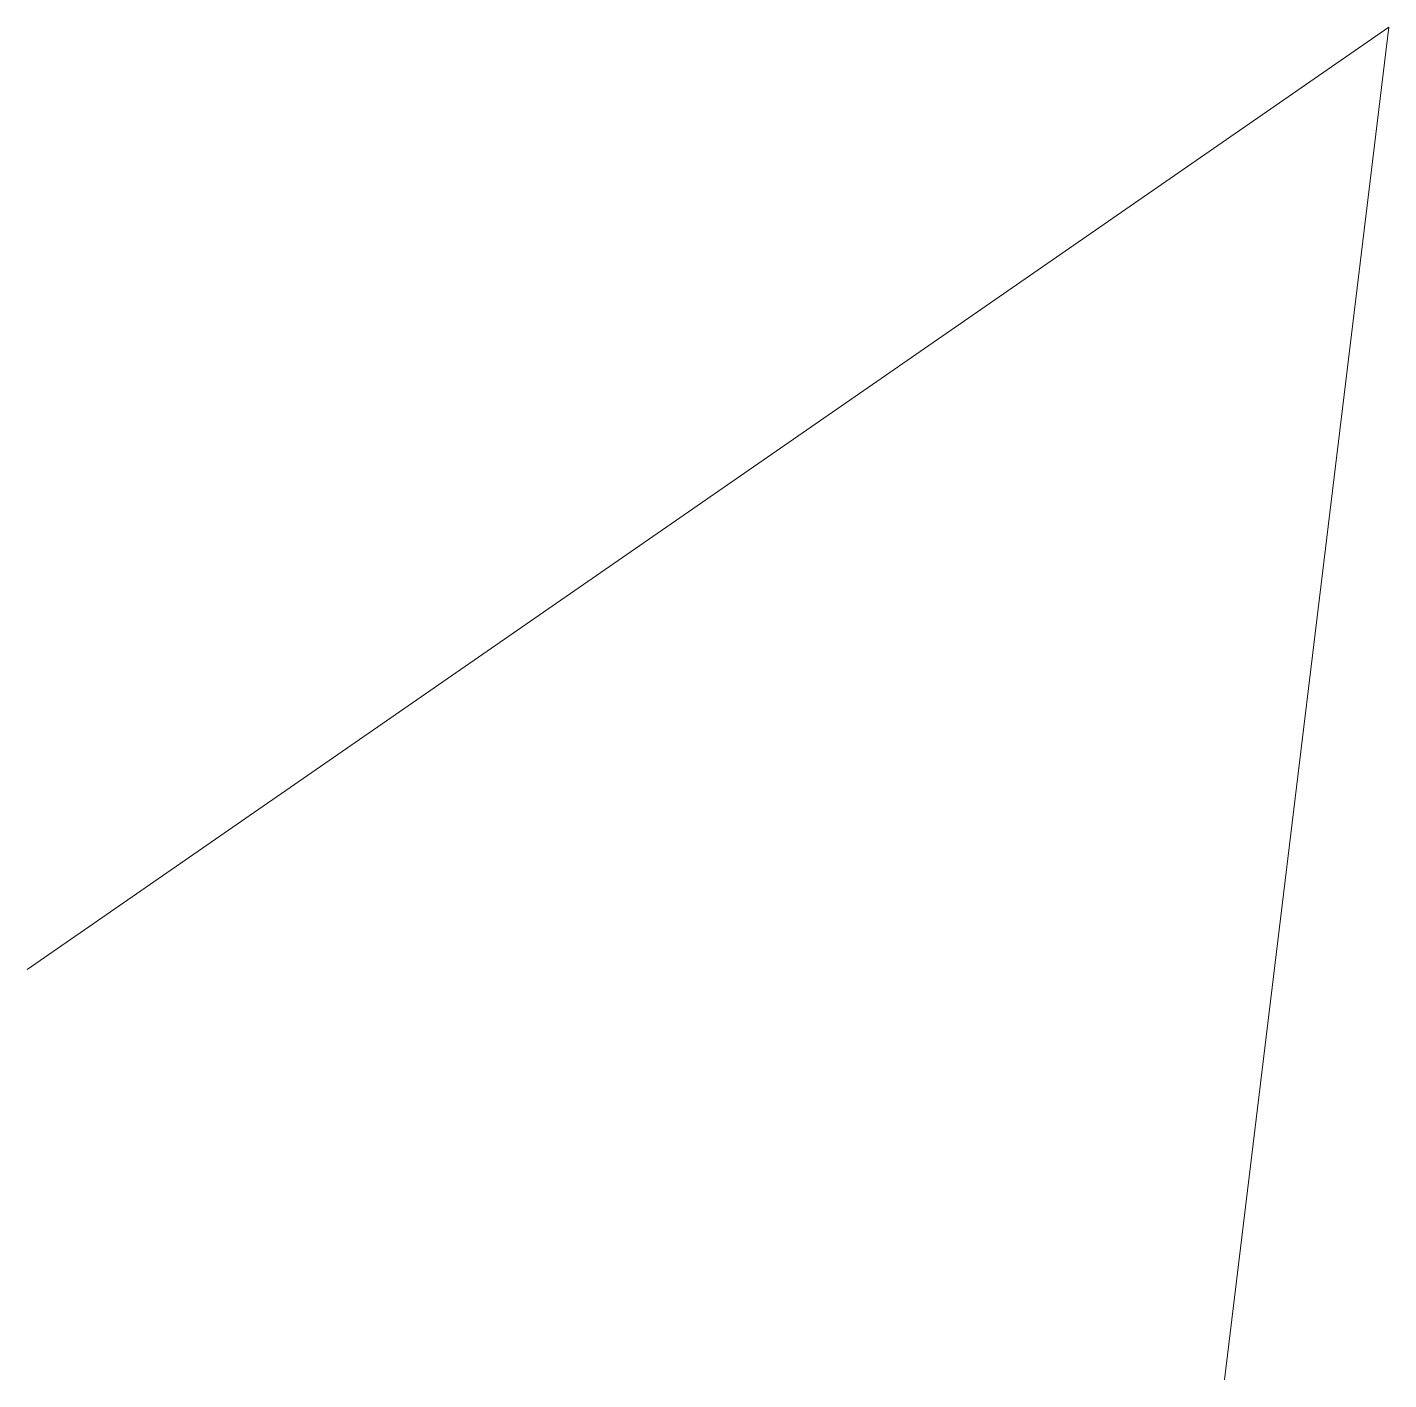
# Model space of a CAD drawing. Header units: millimetres. Extents: x 208429 to 208548, y 269829 to 269948.
import ezdxf

# ---------------------------------------------------------------- set-up
doc = ezdxf.new("R2010")
doc.units = ezdxf.units.MM
doc.layers.add('치수선', color=6, linetype='Continuous', lineweight=5)

msp = doc.modelspace()

# ---------------------------------------------------------------- linework, layer by layer
at = {"layer": '치수선'}
for points in [[(208547.76, 269947.51), (208428.6, 269865.09)], [(208547.76, 269947.51), (208533.38, 269829.19)]]:
    msp.add_lwpolyline(points, dxfattribs=at)

doc.saveas('drawing.dxf')
